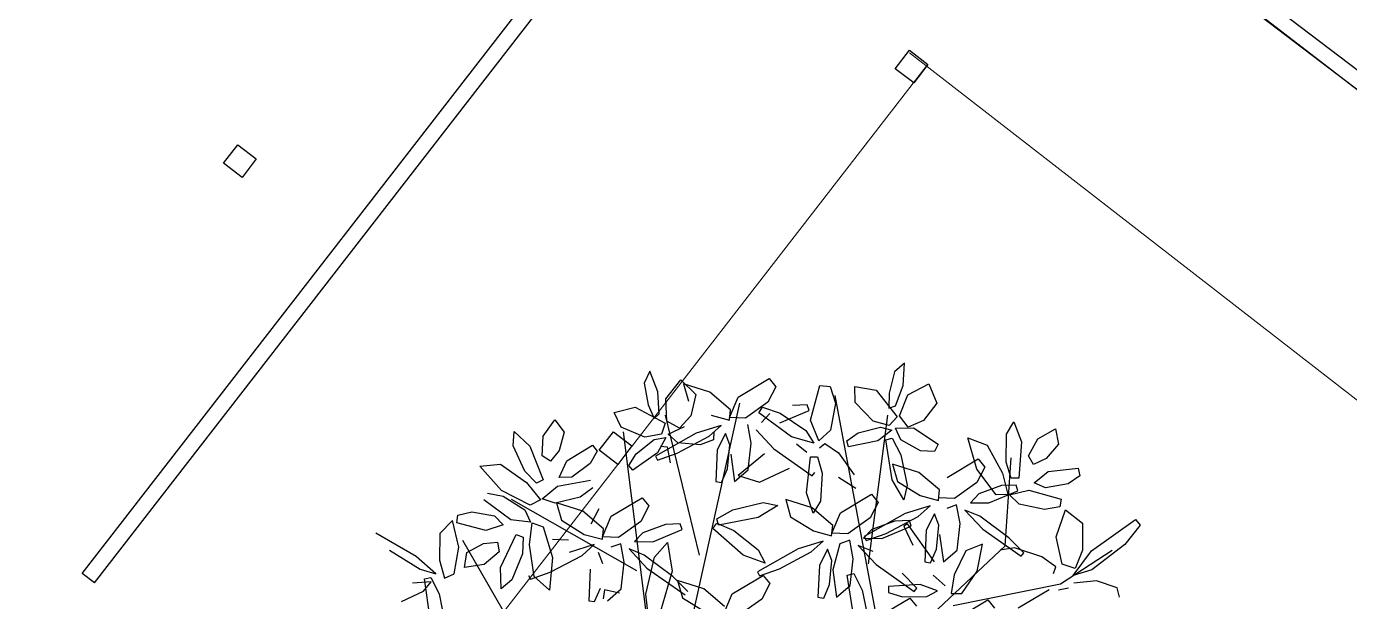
# Model space of a CAD drawing. Header units: metres. Extents: x 141303 to 146299, y 125960 to 127091.
# Drawn here: x 145057.35 to 145074.42, y 126093.21 to 126100.63 of the extents above; entities that cross this region are included whole.
import ezdxf

# ---------------------------------------------------------------- set-up
doc = ezdxf.new("R2010")
doc.units = ezdxf.units.M
doc.header["$MEASUREMENT"] = 0
for name, color, linetype, lineweight in [('ELEVATION', 7, 'Continuous', 20), ('new column', 4, 'Continuous', 25), ('NVMI_WALL', 7, 'Continuous', 30)]:
    doc.layers.add(name, color=color, linetype=linetype, lineweight=lineweight)
doc.layers.add('FURNITURE', color=6, linetype='Continuous')
doc.layers.get('0').off()

# ---------------------------------------------------------------- blocks, each defined once
blk = doc.blocks.new('tree_plan2-flat-1')
at = {"color": 62}
for p, q in [((-5644.56, 2136.92), (-5646.76, 2126.65)), ((-5639.87, 2141.25), (-5644.56, 2136.92)), ((-5640.1, 2130.54), (-5639.87, 2141.25)), ((-5704.89, 2131.82), (-5701.57, 2127.99)), ((-5684.33, 2112.36), (-5680.43, 2129.32)), ((-5680.43, 2129.32), (-5675.38, 2128.91)), ((-5662.99, 2121.51), (-5663.46, 2129.3)), ((-5663.46, 2129.3), (-5653.02, 2127.84)), ((-5643.5, 2120.53), (-5640.1, 2130.54)), ((-5637.74, 2126.05), (-5627.67, 2131.75)), ((-5627.67, 2131.75), (-5623.61, 2122.41)), ((-5701.57, 2127.99), (-5705.16, 2120.37)), ((-5675.38, 2128.91), (-5672.6, 2120.97)), ((-5653.02, 2127.84), (-5642.56, 2115.29)), ((-5646.76, 2126.65), (-5646.64, 2119.39)), ((-5641.49, 2115.8), (-5637.74, 2126.05)), ((-5707.75, 2117.87), (-5699.15, 2115.36)), ((-5699.12, 2110.69), (-5685.19, 2117.08)), ((-5686.13, 2119.74), (-5693.19, 2119.26)), ((-5685.19, 2117.08), (-5686.13, 2119.74)), ((-5672.6, 2120.97), (-5674.52, 2107.8)), ((-5654.15, 2112.76), (-5662.99, 2121.51)), ((-5646.64, 2119.39), (-5643.5, 2120.53)), ((-5623.61, 2122.41), (-5629.74, 2113.88)), ((-5693.3, 2103.98), (-5709.35, 2115.11)), ((-5699.15, 2115.36), (-5686.43, 2107.37)), ((-5680.04, 2102.46), (-5684.33, 2112.36)), ((-5661.11, 2106.89), (-5650.45, 2110.04)), ((-5646.21, 2110.99), (-5654.15, 2112.76)), ((-5650.45, 2110.04), (-5644.9, 2108.77)), ((-5642.56, 2115.29), (-5646.21, 2110.99)), ((-5643.19, 2109.71), (-5634.46, 2110.14)), ((-5637.05, 2110.43), (-5641.49, 2115.8)), ((-5629.74, 2113.88), (-5637.05, 2110.43)), ((-5634.46, 2110.14), (-5622.35, 2102.61)), ((-5589.41, 2108.53), (-5586.16, 2114.58)), ((-5586.16, 2114.58), (-5582.09, 2105.1)), ((-5574.24, 2106.75), (-5565.87, 2111.76)), ((-5565.87, 2111.76), (-5564.18, 2104.47)), ((-5710.51, 2106.93), (-5701.61, 2097.92)), ((-5682.39, 2101.34), (-5693.3, 2103.98)), ((-5686.43, 2107.37), (-5682.39, 2101.34)), ((-5674.52, 2107.8), (-5680.04, 2102.46)), ((-5666.53, 2102.87), (-5661.11, 2106.89)), ((-5644.9, 2108.77), (-5651.45, 2103.33)), ((-5647.65, 2103.97), (-5644.58, 2104.82)), ((-5644, 2084.78), (-5647.65, 2103.97)), ((-5644.58, 2104.82), (-5640.2, 2097)), ((-5640.48, 2104.18), (-5643.19, 2109.71)), ((-5630.8, 2099.15), (-5640.48, 2104.18)), ((-5603.36, 2091.12), (-5608.13, 2106.18)), ((-5608.13, 2106.18), (-5598.65, 2102.94)), ((-5589.3, 2095.02), (-5589.41, 2108.53)), ((-5582.09, 2105.1), (-5582.93, 2087.52)), ((-5578.55, 2098.38), (-5574.24, 2106.75)), ((-5564.18, 2104.47), (-5570.02, 2097.37)), ((-5701.61, 2097.92), (-5682.72, 2085.49)), ((-5685.72, 2096.65), (-5690.68, 2100.49)), ((-5679.6, 2099.14), (-5677.01, 2101.31)), ((-5677.01, 2101.31), (-5670.42, 2096.95)), ((-5665.54, 2100.03), (-5666.53, 2102.87)), ((-5651.45, 2103.33), (-5665.54, 2100.03)), ((-5623.96, 2099.01), (-5630.8, 2099.15)), ((-5622.35, 2102.61), (-5623.96, 2099.01)), ((-5598.65, 2102.94), (-5590.79, 2089.7)), ((-5576, 2094.28), (-5578.55, 2098.38)), ((-5570.02, 2097.37), (-5576, 2094.28)), ((-5685.19, 2077.12), (-5683.73, 2094.64)), ((-5683.73, 2094.64), (-5680.35, 2094.69)), ((-5680.35, 2094.69), (-5677.99, 2086.89)), ((-5670.42, 2096.95), (-5662.49, 2086.56)), ((-5631.22, 2088.76), (-5644.07, 2092.4)), ((-5644.07, 2092.4), (-5641.48, 2084.05)), ((-5640.2, 2097), (-5636.72, 2082.39)), ((-5617.45, 2086.76), (-5602.79, 2096.13)), ((-5599.47, 2092.3), (-5603.06, 2084.68)), ((-5602.79, 2096.13), (-5599.47, 2092.3)), ((-5586.49, 2087.33), (-5589.3, 2095.02)), ((-5575.43, 2085.49), (-5568.73, 2091.19)), ((-5568.73, 2091.19), (-5554.35, 2093.15)), ((-5554.35, 2093.15), (-5553.37, 2089.53)), ((-5708.04, 2081.65), (-5693.8, 2088.87)), ((-5682.72, 2085.49), (-5681.51, 2087.16)), ((-5677.99, 2086.89), (-5678.39, 2073.39)), ((-5661.45, 2080.04), (-5670.04, 2085.07)), ((-5638.06, 2075.25), (-5644, 2084.78)), ((-5582.93, 2087.52), (-5586.49, 2087.33)), ((-5553.37, 2089.53), (-5558.92, 2085.41)), ((-5641.48, 2084.05), (-5630.27, 2077.57)), ((-5636.72, 2082.39), (-5638.06, 2075.25)), ((-5705.96, 2071.82), (-5698.79, 2070.68)), ((-5682.27, 2070.07), (-5695.13, 2073.71)), ((-5695.13, 2073.71), (-5692.54, 2065.36)), ((-5681.69, 2067.48), (-5685.19, 2077.12)), ((-5678.39, 2073.39), (-5681.69, 2067.48)), ((-5668.51, 2068.07), (-5653.84, 2077.44)), ((-5650.52, 2073.61), (-5654.11, 2065.99)), ((-5653.84, 2077.44), (-5650.52, 2073.61)), ((-5625.31, 2072.79), (-5637.27, 2068.63)), ((-5630.98, 2067.36), (-5625.31, 2072.79)), ((-5698.79, 2070.68), (-5708.15, 2064.48)), ((-5692.54, 2065.36), (-5681.32, 2058.87)), ((-5672.05, 2061.86), (-5682.27, 2070.07)), ((-5672.38, 2058), (-5668.51, 2068.07)), ((-5654.11, 2065.99), (-5664.7, 2057.94)), ((-5637.27, 2068.63), (-5656.62, 2056.94)), ((-5646.1, 2058.73), (-5630.98, 2067.36)), ((-5635.08, 2065.36), (-5642.14, 2064.88)), ((-5634.14, 2062.7), (-5635.08, 2065.36)), ((-5681.32, 2058.87), (-5672.46, 2056.81)), ((-5672.46, 2056.81), (-5672.05, 2061.86)), ((-5653.07, 2060.52), (-5656.96, 2056.16)), ((-5655.63, 2055.12), (-5646.1, 2058.73)), ((-5642.14, 2064.88), (-5653.07, 2060.52)), ((-5648.06, 2056.3), (-5634.14, 2062.7)), ((-5635.94, 2063.75), (-5637.64, 2062.58)), ((-5637.64, 2062.58), (-5633.05, 2053.49)), ((-5626.82, 2060.89), (-5627.04, 2045.58)), ((-5676.36, 2054.1), (-5688.32, 2049.94)), ((-5682.03, 2048.67), (-5676.36, 2054.1)), ((-5664.7, 2057.94), (-5672.38, 2058)), ((-5668.32, 2053.1), (-5671.33, 2040.35)), ((-5663.58, 2054.91), (-5668.32, 2053.1)), ((-5661.63, 2046.02), (-5663.58, 2054.91)), ((-5652.12, 2049.77), (-5659.45, 2052.55)), ((-5659.45, 2052.55), (-5650.55, 2043.54)), ((-5656.96, 2056.16), (-5648.06, 2056.3)), ((-5656.62, 2056.94), (-5655.63, 2055.12)), ((-5688.32, 2049.94), (-5707.67, 2038.24)), ((-5697.15, 2040.04), (-5682.03, 2048.67)), ((-5674.18, 2050.29), (-5677.87, 2042.2)), ((-5671.91, 2044.91), (-5674.18, 2050.29)), ((-5662.66, 2033.11), (-5661.63, 2046.02)), ((-5706.68, 2036.43), (-5697.15, 2040.04)), ((-5677.87, 2042.2), (-5678.09, 2026.88)), ((-5672.68, 2033.17), (-5671.91, 2044.91)), ((-5671.33, 2040.35), (-5669.08, 2027.18)), ((-5650.55, 2043.54), (-5631.67, 2031.11)), ((-5630.46, 2032.78), (-5637.82, 2039.83)), ((-5627.04, 2045.58), (-5624.23, 2045.28)), ((-5704.89, 2036.65), (-5701.57, 2032.82)), ((-5675.29, 2026.59), (-5672.68, 2033.17)), ((-5664.28, 2037.99), (-5661.2, 2038.84)), ((-5660.62, 2018.8), (-5664.28, 2037.99)), ((-5661.2, 2038.84), (-5656.82, 2031.02)), ((-5628.87, 2034.54), (-5644.12, 2033.14)), ((-5644.12, 2033.14), (-5644.12, 2030.32)), ((-5701.57, 2032.82), (-5705.16, 2025.21)), ((-5678.09, 2026.88), (-5675.29, 2026.59)), ((-5669.08, 2027.18), (-5662.66, 2033.11)), ((-5656.82, 2031.02), (-5653.35, 2016.41)), ((-5648.35, 2018.49), (-5633.68, 2027.87)), ((-5644.12, 2030.32), (-5637.3, 2028.43)), ((-5637.3, 2028.43), (-5625.54, 2028.9)), ((-5633.68, 2027.87), (-5630.37, 2024.03)), ((-5631.67, 2031.11), (-5630.46, 2032.78))]:
    blk.add_line(p, q, dxfattribs=at)
at = {"color": 60}
for p, q in [((-5762.66, 2133.56), (-5765.18, 2127.71)), ((-5758.51, 2123.69), (-5762.66, 2133.56)), ((-5754.52, 2120.54), (-5747.65, 2129.85)), ((-5747.65, 2129.85), (-5740.14, 2122.97)), ((-5719.56, 2122.45), (-5704.89, 2131.82)), ((-5765.18, 2127.71), (-5763.01, 2117.42)), ((-5757.55, 2113.16), (-5758.51, 2123.69)), ((-5733.32, 2124.45), (-5746.18, 2128.09)), ((-5746.18, 2128.09), (-5743.59, 2119.74)), ((-5740.14, 2122.97), (-5742.27, 2112.68)), ((-5723.1, 2116.24), (-5733.32, 2124.45)), ((-5763.01, 2117.42), (-5759.95, 2110.84)), ((-5753.79, 2109.66), (-5754.52, 2120.54)), ((-5723.51, 2111.19), (-5723.1, 2116.24)), ((-5723.44, 2112.38), (-5719.56, 2122.45)), ((-5705.16, 2120.37), (-5715.75, 2112.33)), ((-5709.35, 2115.11), (-5707.75, 2117.87)), ((-5779.34, 2113.06), (-5769.22, 2115.96)), ((-5775.75, 2106.13), (-5779.34, 2113.06)), ((-5769.22, 2115.96), (-5754.55, 2108.76)), ((-5759.95, 2110.84), (-5757.55, 2113.16)), ((-5742.27, 2112.68), (-5747.54, 2106.56)), ((-5732.37, 2113.25), (-5723.51, 2111.19)), ((-5715.75, 2112.33), (-5723.44, 2112.38)), ((-5704.13, 2114.9), (-5708.01, 2110.54)), ((-5813.18, 2100.58), (-5807.85, 2108.76)), ((-5807.85, 2108.76), (-5803.14, 2102.95)), ((-5764.11, 2101.73), (-5775.75, 2106.13)), ((-5739.37, 2104.32), (-5758.72, 2092.62)), ((-5754.55, 2108.76), (-5756.14, 2103.35)), ((-5747.54, 2106.56), (-5753.79, 2109.66)), ((-5752.86, 2103.4), (-5745.06, 2107.35)), ((-5727.42, 2108.48), (-5739.37, 2104.32)), ((-5733.08, 2103.05), (-5727.42, 2108.48)), ((-5730.94, 2105.39), (-5730.94, 2101.45)), ((-5725.23, 2104.68), (-5728.92, 2096.58)), ((-5722.97, 2099.29), (-5725.23, 2104.68)), ((-5712.68, 2100.4), (-5714.63, 2109.29)), ((-5827.6, 2095.53), (-5827.33, 2102.4)), ((-5827.33, 2102.4), (-5819.51, 2095.66)), ((-5813.39, 2091.18), (-5813.18, 2100.58)), ((-5803.14, 2102.95), (-5805.28, 2094.01)), ((-5801.41, 2089.02), (-5789.35, 2097.09)), ((-5789.35, 2097.09), (-5786.88, 2094.26)), ((-5768.08, 2093.54), (-5759.62, 2100.75)), ((-5756.14, 2103.35), (-5764.11, 2101.73)), ((-5759.62, 2100.75), (-5754.04, 2101.85)), ((-5754.04, 2101.85), (-5757.81, 2094.21)), ((-5756.48, 2097.61), (-5753.12, 2097.34)), ((-5753.12, 2097.34), (-5751.47, 2089.61)), ((-5748.13, 2099.46), (-5752.86, 2103.4)), ((-5748.2, 2094.42), (-5733.08, 2103.05)), ((-5737.25, 2098.79), (-5748.13, 2099.46)), ((-5730.94, 2101.45), (-5737.25, 2098.79)), ((-5723.73, 2087.55), (-5722.97, 2099.29)), ((-5713.71, 2087.49), (-5712.68, 2100.4)), ((-5821.57, 2083.44), (-5827.6, 2095.53)), ((-5819.51, 2095.66), (-5812.56, 2079.5)), ((-5809.3, 2088.61), (-5813.39, 2091.18)), ((-5805.28, 2094.01), (-5809.3, 2088.61)), ((-5786.88, 2094.26), (-5790.06, 2088.13)), ((-5771.4, 2087.66), (-5768.08, 2093.54)), ((-5757.81, 2094.21), (-5769.34, 2085.47)), ((-5758.72, 2092.62), (-5757.73, 2090.81)), ((-5757.73, 2090.81), (-5748.2, 2094.42)), ((-5728.92, 2096.58), (-5729.14, 2081.26)), ((-5722.38, 2094.73), (-5720.13, 2081.56)), ((-5706.02, 2095.46), (-5718.42, 2084.61)), ((-5843.4, 2085.22), (-5833.45, 2086.46)), ((-5832.5, 2073.77), (-5843.4, 2085.22)), ((-5833.45, 2086.46), (-5820.59, 2078.01)), ((-5804.93, 2080.96), (-5801.41, 2089.02)), ((-5790.06, 2088.13), (-5798.83, 2081.3)), ((-5769.34, 2085.47), (-5771.4, 2087.66)), ((-5726.34, 2080.97), (-5723.73, 2087.55)), ((-5720.13, 2081.56), (-5713.71, 2087.49)), ((-5718.42, 2084.61), (-5708.04, 2081.65)), ((-5815.68, 2077.77), (-5821.57, 2083.44)), ((-5820.59, 2078.01), (-5813.53, 2069.9)), ((-5812.56, 2079.5), (-5815.68, 2077.77)), ((-5805.51, 2076.66), (-5789.66, 2080.02)), ((-5798.83, 2081.3), (-5804.93, 2080.96)), ((-5729.14, 2081.26), (-5726.34, 2080.97)), ((-5839.24, 2072.22), (-5831.7, 2071.08)), ((-5818.44, 2067.14), (-5832.5, 2073.77)), ((-5812.76, 2070.27), (-5805.51, 2076.66)), ((-5794.48, 2071.78), (-5806.45, 2068.43)), ((-5788.46, 2076.46), (-5794.48, 2071.78)), ((-5779.12, 2062.97), (-5764.45, 2072.34)), ((-5764.45, 2072.34), (-5761.13, 2068.51)), ((-5720.47, 2067.94), (-5705.96, 2071.82)), ((-5827.66, 2059.71), (-5841, 2068.91)), ((-5831.7, 2071.08), (-5821.04, 2064.7)), ((-5813.53, 2069.9), (-5818.44, 2067.14)), ((-5806.45, 2068.43), (-5812.76, 2070.27)), ((-5792.88, 2064.97), (-5805.74, 2068.61)), ((-5805.74, 2068.61), (-5803.15, 2060.26)), ((-5785.29, 2066.43), (-5788.88, 2058.81)), ((-5761.13, 2068.51), (-5764.72, 2060.89)), ((-5728.16, 2063.35), (-5720.47, 2067.94)), ((-5853.6, 2057.39), (-5853.25, 2061.13)), ((-5853.25, 2061.13), (-5846.61, 2063.04)), ((-5846.61, 2063.04), (-5835.62, 2061.37)), ((-5835.62, 2061.37), (-5831.17, 2057.18)), ((-5818.04, 2058.86), (-5827.66, 2059.71)), ((-5821.04, 2064.7), (-5818.04, 2058.86)), ((-5803.15, 2060.26), (-5791.93, 2053.77)), ((-5782.66, 2056.76), (-5792.88, 2064.97)), ((-5783, 2052.9), (-5779.12, 2062.97)), ((-5764.72, 2060.89), (-5775.31, 2052.85)), ((-5752.75, 2059.78), (-5763.69, 2055.42)), ((-5745.69, 2060.26), (-5752.75, 2059.78)), ((-5744.75, 2057.6), (-5745.69, 2060.26)), ((-5729.9, 2058.52), (-5728.09, 2061.14)), ((-5727.23, 2060.3), (-5728.16, 2063.35)), ((-5728.09, 2061.14), (-5719.71, 2057.95)), ((-5708.15, 2064.48), (-5727.23, 2060.3)), ((-5855.78, 2058.6), (-5861.64, 2052.11)), ((-5852.35, 2045.68), (-5855.78, 2058.6)), ((-5839.45, 2054.19), (-5853.6, 2057.39)), ((-5831.17, 2057.18), (-5839.45, 2054.19)), ((-5831.81, 2036.48), (-5824.86, 2052.65)), ((-5824.86, 2052.65), (-5821.46, 2051.57)), ((-5818.26, 2047.85), (-5817.23, 2058.55)), ((-5817.23, 2058.55), (-5811.85, 2056.89)), ((-5811.85, 2056.89), (-5806.99, 2042.12)), ((-5791.93, 2053.77), (-5783.07, 2051.71)), ((-5783.07, 2051.71), (-5782.66, 2056.76)), ((-5775.31, 2052.85), (-5783, 2052.9)), ((-5763.69, 2055.42), (-5767.57, 2051.06)), ((-5758.68, 2051.21), (-5744.75, 2057.6)), ((-5714.8, 2046.14), (-5729.9, 2058.52)), ((-5719.71, 2057.95), (-5707.68, 2048.96)), ((-5872.75, 2040.62), (-5892.68, 2051.3)), ((-5861.64, 2052.11), (-5861.5, 2039.16)), ((-5848.36, 2043.35), (-5840.4, 2047.95)), ((-5840.4, 2047.95), (-5833.72, 2048.75)), ((-5833.72, 2048.75), (-5832.77, 2044.01)), ((-5821.46, 2051.57), (-5821.52, 2043.39)), ((-5815.54, 2032.7), (-5818.26, 2047.85)), ((-5799.47, 2050.77), (-5807.16, 2050.82)), ((-5786.98, 2049), (-5798.93, 2044.84)), ((-5792.64, 2043.57), (-5786.98, 2049)), ((-5774.19, 2049.81), (-5778.93, 2048)), ((-5772.24, 2040.92), (-5774.19, 2049.81)), ((-5762.73, 2044.67), (-5770.07, 2047.45)), ((-5770.07, 2047.45), (-5761.17, 2038.44)), ((-5767.57, 2051.06), (-5758.68, 2051.21)), ((-5757.71, 2043.9), (-5751.67, 2051.11)), ((-5751.67, 2051.11), (-5748.85, 2037.25)), ((-5704.13, 2042.63), (-5714.8, 2046.14)), ((-5707.68, 2048.96), (-5704.13, 2042.63)), ((-5885.77, 2043.17), (-5870.63, 2034.56)), ((-5863.07, 2032.46), (-5872.75, 2040.62)), ((-5854.2, 2032.71), (-5852.35, 2045.68)), ((-5849.34, 2035.93), (-5848.36, 2043.35)), ((-5832.77, 2044.01), (-5839.73, 2037.69)), ((-5821.52, 2043.39), (-5826.15, 2030.7)), ((-5806.99, 2042.12), (-5807.8, 2026.34)), ((-5807.77, 2034.94), (-5792.64, 2043.57)), ((-5782.53, 2039.81), (-5784.79, 2045.2)), ((-5773.27, 2028.01), (-5772.24, 2040.92)), ((-5748.43, 2034.73), (-5762.73, 2044.67)), ((-5761.33, 2025.74), (-5757.71, 2043.9)), ((-5870.63, 2034.56), (-5863.07, 2032.46)), ((-5861.5, 2039.16), (-5858.75, 2030.48)), ((-5839.73, 2037.69), (-5849.34, 2035.93)), ((-5831.31, 2026.18), (-5831.81, 2036.48)), ((-5818.28, 2033.14), (-5817.29, 2031.33)), ((-5817.29, 2031.33), (-5807.77, 2034.94)), ((-5788.48, 2037.1), (-5788.7, 2021.79)), ((-5761.17, 2038.44), (-5742.28, 2026.01)), ((-5748.85, 2037.25), (-5754.88, 2013.9)), ((-5741.07, 2027.68), (-5748.43, 2034.73)), ((-5719.56, 2027.28), (-5704.89, 2036.65)), ((-5707.67, 2038.24), (-5706.68, 2036.43)), ((-5865.23, 2028.64), (-5874.08, 2027.69)), ((-5868.71, 2023.94), (-5865.23, 2028.64)), ((-5868.39, 2029.91), (-5865.31, 2030.71)), ((-5865, 2010.67), (-5868.39, 2029.91)), ((-5865.31, 2030.71), (-5861.04, 2022.84)), ((-5858.75, 2030.48), (-5854.2, 2032.71)), ((-5826.15, 2030.7), (-5831.31, 2026.18)), ((-5807.8, 2026.34), (-5815.54, 2032.7)), ((-5785.9, 2021.49), (-5783.29, 2028.07)), ((-5781.35, 2027.35), (-5781.86, 2022.88)), ((-5774.02, 2025.93), (-5781.35, 2027.35)), ((-5779.69, 2022.08), (-5773.27, 2028.01)), ((-5733.32, 2029.28), (-5746.18, 2032.92)), ((-5746.18, 2032.92), (-5743.59, 2024.57)), ((-5723.1, 2021.08), (-5733.32, 2029.28)), ((-5723.44, 2017.21), (-5719.56, 2027.28)), ((-5879.2, 2018.61), (-5868.71, 2023.94)), ((-5861.04, 2022.84), (-5857.76, 2008.18)), ((-5788.7, 2021.79), (-5785.9, 2021.49)), ((-5759.7, 2014.64), (-5761.33, 2025.74)), ((-5743.59, 2024.57), (-5732.37, 2018.09)), ((-5705.16, 2025.21), (-5715.75, 2017.16))]:
    blk.add_line(p, q, dxfattribs=at)
at = {"color": 44}
for p, q in [((-5639.91, 1975.06), (-5672.85, 2124.6)), ((-5743.04, 1990.53), (-5718.69, 2119.45)), ((-5735.88, 2045.53), (-5754.5, 2112.57)), ((-5654.23, 2043.81), (-5647.07, 2116.01)), ((-5758.8, 2004.28), (-5774.56, 2103.98)), ((-5588.52, 2054.58), (-5586.91, 2097.1)), ((-5765.96, 2036.94), (-5827.56, 2069.6)), ((-5622.6, 2020.5), (-5588.52, 2054.58)), ((-5821.83, 2002.56), (-5850.48, 2048.97)), ((-5612.69, 2024.9), (-5561.12, 2036.94))]:
    blk.add_line(p, q, dxfattribs=at)
at = {"color": 64}
for p, q in [((-5593.63, 2078.99), (-5603.36, 2091.12)), ((-5621, 2080.56), (-5631.22, 2088.76)), ((-5603.06, 2084.68), (-5613.65, 2076.64)), ((-5590.79, 2089.7), (-5588, 2079.32)), ((-5569.79, 2083.12), (-5575.43, 2085.49)), ((-5558.92, 2085.41), (-5569.79, 2083.12)), ((-5621.41, 2075.51), (-5621, 2080.56)), ((-5602.02, 2079.21), (-5605.91, 2074.85)), ((-5591.09, 2083.57), (-5602.02, 2079.21)), ((-5597.01, 2075), (-5583.09, 2081.39)), ((-5588, 2079.32), (-5593.63, 2078.99)), ((-5584.03, 2084.05), (-5591.09, 2083.57)), ((-5587.15, 2079.31), (-5577.83, 2081.88)), ((-5582.28, 2074.89), (-5587.15, 2079.31)), ((-5583.09, 2081.39), (-5584.03, 2084.05)), ((-5577.83, 2081.88), (-5562.11, 2077.95)), ((-5562.11, 2077.95), (-5562.6, 2074.23)), ((-5630.27, 2077.57), (-5621.41, 2075.51)), ((-5613.65, 2076.64), (-5621.33, 2076.69)), ((-5612.53, 2073.6), (-5617.26, 2071.79)), ((-5610.58, 2064.71), (-5612.53, 2073.6)), ((-5605.91, 2074.85), (-5597.01, 2075)), ((-5570.06, 2072.66), (-5582.28, 2074.89)), ((-5562.6, 2074.23), (-5570.06, 2072.66)), ((-5563.89, 2059.62), (-5559.83, 2072.91)), ((-5559.83, 2072.91), (-5551.42, 2066.69)), ((-5623.13, 2068.99), (-5626.82, 2060.89)), ((-5620.86, 2063.61), (-5623.13, 2068.99)), ((-5601.06, 2068.46), (-5608.4, 2071.24)), ((-5608.4, 2071.24), (-5599.5, 2062.24)), ((-5586.77, 2058.52), (-5601.06, 2068.46)), ((-5551.42, 2066.69), (-5550.96, 2053.56)), ((-5546.63, 2053.4), (-5525.91, 2069.19)), ((-5523.56, 2066.5), (-5530.72, 2057.05)), ((-5525.91, 2069.19), (-5523.56, 2066.5)), ((-5622.27, 2045.75), (-5635.94, 2063.75)), ((-5621.63, 2051.86), (-5620.86, 2063.61)), ((-5620.27, 2059.04), (-5618.03, 2045.87)), ((-5611.61, 2051.8), (-5610.58, 2064.71)), ((-5599.5, 2062.24), (-5580.62, 2049.8)), ((-5560.68, 2046.59), (-5563.89, 2059.62)), ((-5599.35, 2055.02), (-5607.39, 2051.56)), ((-5601.62, 2041.85), (-5599.35, 2055.02)), ((-5583.92, 2053.7), (-5590.73, 2052.41)), ((-5579.41, 2051.47), (-5586.77, 2058.52)), ((-5570.53, 2049.84), (-5583.92, 2053.7)), ((-5561.12, 2036.94), (-5536.77, 2054.13)), ((-5555.09, 2041.25), (-5546.63, 2053.4)), ((-5550.96, 2053.56), (-5554.3, 2044.6)), ((-5530.72, 2057.05), (-5546.19, 2044.3)), ((-5624.23, 2045.28), (-5621.63, 2051.86)), ((-5618.03, 2045.87), (-5611.61, 2051.8)), ((-5607.39, 2051.56), (-5612.65, 2039.73)), ((-5580.62, 2049.8), (-5579.41, 2051.47)), ((-5563.59, 2045.13), (-5570.53, 2049.84)), ((-5554.3, 2044.6), (-5560.68, 2046.59)), ((-5612.65, 2039.73), (-5613.77, 2030.7)), ((-5608.7, 2030.83), (-5601.62, 2041.85)), ((-5564.66, 2041.93), (-5563.59, 2045.13)), ((-5546.19, 2044.3), (-5555.09, 2041.25)), ((-5620.43, 2031.72), (-5628.87, 2034.54)), ((-5622.87, 2039.35), (-5616.87, 2034.3)), ((-5581.22, 2024.73), (-5566.56, 2034.1)), ((-5562.05, 2034.1), (-5557.29, 2035.22)), ((-5543.83, 2039.06), (-5554.65, 2037.54)), ((-5533.66, 2035.85), (-5543.83, 2039.06)), ((-5532.47, 2031.51), (-5533.66, 2035.85)), ((-5625.54, 2028.9), (-5620.43, 2031.72)), ((-5613.77, 2030.7), (-5608.7, 2030.83)), ((-5610.65, 2018.78), (-5595.98, 2028.16)), ((-5595.98, 2028.16), (-5592.66, 2024.32))]:
    blk.add_line(p, q, dxfattribs=at)

msp = doc.modelspace()

# ---------------------------------------------------------------- linework, layer by layer
at = {"layer": 'ELEVATION'}
for p, q in [((145068.74423, 126100.29249), (145076.37109, 126094.36878)), ((145057.35227, 126085.13934), (145068.95304, 126100.11195))]:
    msp.add_line(p, q, dxfattribs=at)
at = {"layer": 'new column'}
for p, q in [((145068.55883, 126100.08813), (145068.74077, 126100.32667)), ((145068.74077, 126100.32667), (145068.9793, 126100.14473)), ((145068.79737, 126099.9062), (145068.55883, 126100.08813)), ((145068.9793, 126100.14473), (145068.79737, 126099.9062)), ((145059.89592, 126098.8683), (145060.07785, 126099.10683)), ((145060.07785, 126099.10683), (145060.31639, 126098.9249)), ((145060.13445, 126098.68636), (145059.89592, 126098.8683)), ((145060.31639, 126098.9249), (145060.13445, 126098.68636)), ((145064.74071, 126095.16562), (145064.92265, 126095.40416)), ((145064.92265, 126095.40416), (145065.16118, 126095.22222)), ((145065.16118, 126095.22222), (145064.97925, 126094.98368)), ((145064.97925, 126094.98368), (145064.74071, 126095.16562))]:
    msp.add_line(p, q, dxfattribs=at)
at = {"layer": 'NVMI_WALL'}
for p, q in [((145058.232, 126093.45338), (145067.41141, 126105.30234)), ((145078.13394, 126097.02092), (145071.64308, 126102.03405)), ((145079.86421, 126095.99296), (145071.75275, 126102.1772)), ((145094.35607, 126084.69276), (145071.63112, 126102.01844)), ((145058.07267, 126093.57428), (145064.34136, 126101.66603)), ((145058.232, 126093.45338), (145058.07267, 126093.57428))]:
    msp.add_line(p, q, dxfattribs=at)

# ---------------------------------------------------------------- block references
at = {"layer": 'FURNITURE', "xscale": 0.02669279961569373, "yscale": 0.02669279961569373, "zscale": 0.02669279961569373, "rotation": 358.2268595880818}
msp.add_blockref('tree_plan2-flat-1', (145217.37926, 126034.50092), dxfattribs=at)

doc.saveas('drawing.dxf')
